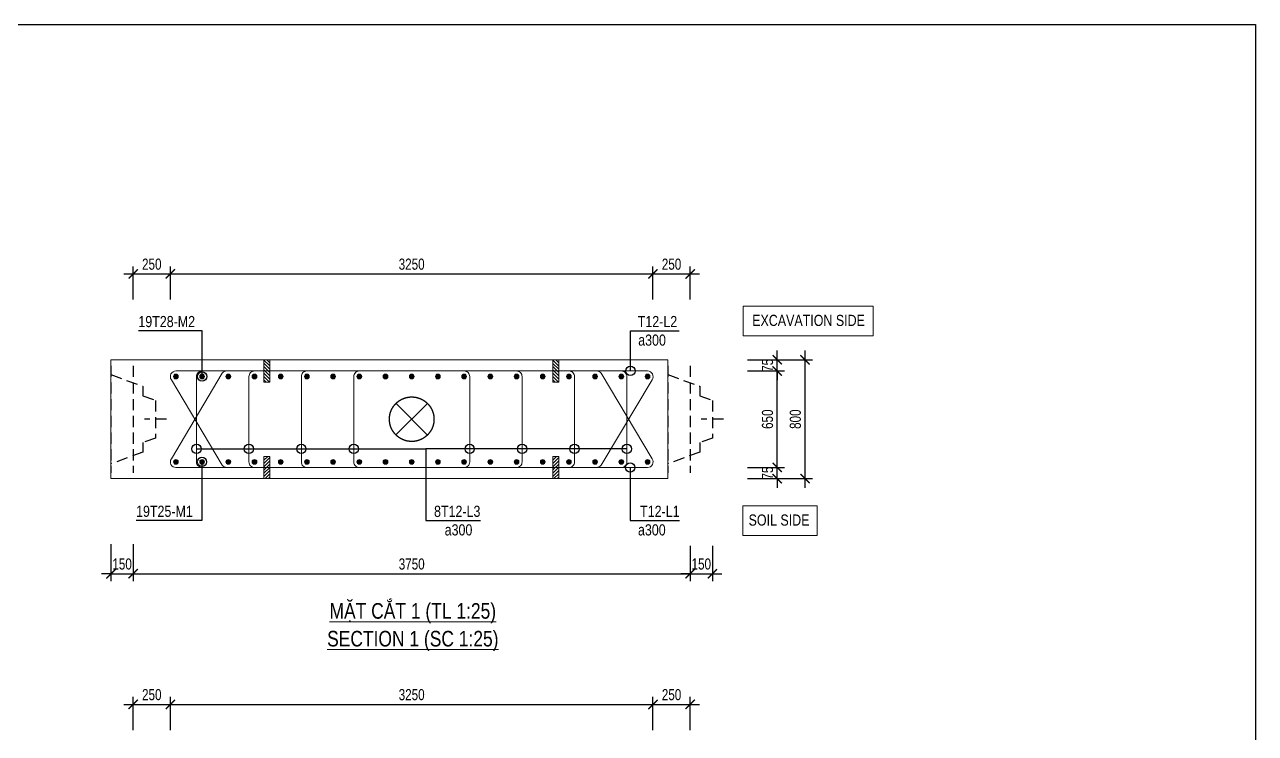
# Model space of a CAD drawing. Header units: millimetres. Extents: x 2746337 to 7547699, y -363432 to 15720.
# Drawn here: x 3114203 to 3147351, y -204352 to -185266 of the extents above; entities that cross this region are included whole.
import ezdxf
from ezdxf.enums import TextEntityAlignment as Align

# ---------------------------------------------------------------- set-up
doc = ezdxf.new("R2010")
doc.units = ezdxf.units.MM
doc.header["$LTSCALE"] = 1200
doc.header["$PDMODE"] = 3
doc.linetypes.add('CENTER', pattern=[2, 1.25, -0.25, 0.25, -0.25])
doc.linetypes.add('HIDDEN', pattern=[0.375, 0.25, -0.125])
for name, color, linetype, lineweight in [('5', 5, 'Continuous', 13), ('BOUND', 3, 'Continuous', 20), ('CWS', 8, 'HIDDEN', 9), ('ENOTE', 2, 'Continuous', 15), ('GRID', 74, 'CENTER', 15), ('K-THUOC', 1, 'Continuous', 18), ('LEADER', 8, 'Continuous', 9), ('MCT', 6, 'Continuous', 20), ('TEXTEN', 3, 'Continuous', 13), ('TEXTMA', 2, 'Continuous', 13), ('TEXTVN', 2, 'Continuous', 20), ('TIE', 4, 'Continuous', 13)]:
    doc.layers.add(name, color=color, linetype=linetype, lineweight=lineweight)
doc.layers.add('CDC.04.HIDDEN', color=8, linetype='HIDDEN')
doc.layers.add('MIE', color=5, linetype='HIDDEN')
doc.styles.add('DB_Arial', font='arial.ttf', dxfattribs={"width": 0.8})
doc.styles.add('SMTEXT', font='arial.ttf', dxfattribs={"width": 0.75})
doc.dimstyles.new('BSV25', dxfattribs={"dimtxt": 300, "dimasz": 250, "dimexe": 200, "dimexo": 0, "dimgap": 108, "dimtad": 1, "dimdec": 0, "dimlfac": 0.25, "dimdsep": 46, "dimtxsty": 'SMTEXT', "dimblk": 'ARCHTICK', "dimcen": 100, "dimdle": 250, "dimclrd": 256, "dimclre": 256, "dimclrt": 2, "dimadec": 0, "dimazin": 0, "dimtfac": 1, "dimtdec": 0, "dimtix": 1, "dimtmove": 2, "dimatfit": 3, "dimfxl": 800, "dimfxlon": 1, "dimtolj": 1, "dimtzin": 0, "dimarcsym": 0})

# ---------------------------------------------------------------- blocks, each defined once
blk = doc.blocks.new('cws800')
at = {"layer": 'CDC.04.HIDDEN'}
for p, q in [((-600, 1440), (-600, -1440)), ((0, 1440), (0, -1440))]:
    blk.add_line(p, q, dxfattribs=at)
for points in [[(0, 1200), (-860, 888), (-860, 627), (-1200, 507), (-1200, -507), (-860, -627), (-860, -888), (0, -1200)], [(-1500, 0), (-900, 0)]]:
    blk.add_lwpolyline(points, dxfattribs=at)
blk = doc.blocks.new('_ArchTick')
at = {"color": 0, "linetype": 'ByBlock', "const_width": 0.15}
blk.add_lwpolyline([(-0.5, -0.5), (0.5, 0.5)], dxfattribs=at)
blk = doc.blocks.new('*D1841')
at = {"layer": 'Defpoints', "color": 0, "transparency": 16777216}
for p in [(3116528, -197492), (3117128, -197332), (3117128, -200054)]:
    blk.add_point(p, dxfattribs=at)
at = {"layer": 'K-THUOC', "lineweight": -2, "transparency": 16777216}
for p, q in [((3116528, -199254), (3116528, -200254)), ((3117128, -199254), (3117128, -200254)), ((3116528, -200054), (3116278, -200054)), ((3116528, -200054), (3117128, -200054)), ((3117128, -200054), (3117378, -200054))]:
    blk.add_line(p, q, dxfattribs=at)
at = {"layer": 'K-THUOC', "lineweight": -2, "transparency": 16777216, "xscale": 250, "yscale": 250, "zscale": 250}
blk.add_blockref('_ArchTick', (3116528, -200054), dxfattribs=at)
at = {"layer": 'K-THUOC', "lineweight": -2, "transparency": 16777216, "xscale": 250, "yscale": 250, "zscale": 250, "rotation": 180}
blk.add_blockref('_ArchTick', (3117128, -200054), dxfattribs=at)
at = {"layer": 'K-THUOC', "color": 2, "transparency": 16777216, "insert": (3116828, -199793), "char_height": 300, "attachment_point": 5, "style": 'SMTEXT'}
blk.add_mtext('\\A1;150', dxfattribs=at)
blk = doc.blocks.new('*D1842')
at = {"layer": 'Defpoints', "color": 0, "transparency": 16777216}
for p in [(3132128, -199304), (3132728, -199304), (3132728, -200054)]:
    blk.add_point(p, dxfattribs=at)
at = {"layer": 'K-THUOC', "lineweight": -2, "transparency": 16777216}
for p, q in [((3132128, -199304), (3132128, -200254)), ((3132728, -199304), (3132728, -200254)), ((3132128, -200054), (3131878, -200054)), ((3132128, -200054), (3132728, -200054)), ((3132728, -200054), (3132978, -200054))]:
    blk.add_line(p, q, dxfattribs=at)
at = {"layer": 'K-THUOC', "lineweight": -2, "transparency": 16777216, "xscale": 250, "yscale": 250, "zscale": 250}
blk.add_blockref('_ArchTick', (3132128, -200054), dxfattribs=at)
at = {"layer": 'K-THUOC', "lineweight": -2, "transparency": 16777216, "xscale": 250, "yscale": 250, "zscale": 250, "rotation": 180}
blk.add_blockref('_ArchTick', (3132728, -200054), dxfattribs=at)
at = {"layer": 'K-THUOC', "color": 2, "transparency": 16777216, "insert": (3132428, -199793), "char_height": 300, "attachment_point": 5, "style": 'SMTEXT'}
blk.add_mtext('\\A1;150', dxfattribs=at)
blk = doc.blocks.new('*D1843')
at = {"layer": 'Defpoints', "color": 0, "transparency": 16777216}
for p in [(3118128, -191980), (3117128, -192671), (3118128, -192671)]:
    blk.add_point(p, dxfattribs=at)
at = {"layer": 'K-THUOC', "lineweight": -2, "transparency": 16777216}
for p, q in [((3117128, -192671), (3117128, -191780)), ((3118128, -192671), (3118128, -191780)), ((3116878, -191980), (3118378, -191980))]:
    blk.add_line(p, q, dxfattribs=at)
at = {"layer": 'K-THUOC', "lineweight": -2, "transparency": 16777216, "xscale": 250, "yscale": 250, "zscale": 250, "rotation": 180}
blk.add_blockref('_ArchTick', (3117128, -191980), dxfattribs=at)
at = {"layer": 'K-THUOC', "lineweight": -2, "transparency": 16777216, "xscale": 250, "yscale": 250, "zscale": 250}
blk.add_blockref('_ArchTick', (3118128, -191980), dxfattribs=at)
at = {"layer": 'K-THUOC', "color": 2, "transparency": 16777216, "insert": (3117628, -191719), "char_height": 300, "attachment_point": 5, "style": 'SMTEXT'}
blk.add_mtext('\\A1;250', dxfattribs=at)
blk = doc.blocks.new('*D1844')
at = {"layer": 'Defpoints', "color": 0, "transparency": 16777216}
for p in [(3131126, -191980), (3118128, -192671), (3131126, -192671)]:
    blk.add_point(p, dxfattribs=at)
at = {"layer": 'K-THUOC', "lineweight": -2, "transparency": 16777216}
for p, q in [((3118128, -192671), (3118128, -191780)), ((3131126, -192671), (3131126, -191780)), ((3117878, -191980), (3131376, -191980))]:
    blk.add_line(p, q, dxfattribs=at)
at = {"layer": 'K-THUOC', "lineweight": -2, "transparency": 16777216, "xscale": 250, "yscale": 250, "zscale": 250, "rotation": 180}
blk.add_blockref('_ArchTick', (3118128, -191980), dxfattribs=at)
at = {"layer": 'K-THUOC', "lineweight": -2, "transparency": 16777216, "xscale": 250, "yscale": 250, "zscale": 250}
blk.add_blockref('_ArchTick', (3131126, -191980), dxfattribs=at)
at = {"layer": 'K-THUOC', "color": 2, "transparency": 16777216, "insert": (3124627, -191719), "char_height": 300, "attachment_point": 5, "style": 'SMTEXT'}
blk.add_mtext('\\A1;3250', dxfattribs=at)
blk = doc.blocks.new('*D1845')
at = {"layer": 'Defpoints', "color": 0, "transparency": 16777216}
for p in [(3117128, -197332), (3132128, -199304), (3132128, -200054)]:
    blk.add_point(p, dxfattribs=at)
at = {"layer": 'K-THUOC', "lineweight": -2, "transparency": 16777216}
for p, q in [((3117128, -199254), (3117128, -200254)), ((3132128, -199304), (3132128, -200254)), ((3116878, -200054), (3132378, -200054))]:
    blk.add_line(p, q, dxfattribs=at)
at = {"layer": 'K-THUOC', "lineweight": -2, "transparency": 16777216, "xscale": 250, "yscale": 250, "zscale": 250, "rotation": 180}
blk.add_blockref('_ArchTick', (3117128, -200054), dxfattribs=at)
at = {"layer": 'K-THUOC', "lineweight": -2, "transparency": 16777216, "xscale": 250, "yscale": 250, "zscale": 250}
blk.add_blockref('_ArchTick', (3132128, -200054), dxfattribs=at)
at = {"layer": 'K-THUOC', "color": 2, "transparency": 16777216, "insert": (3124628, -199793), "char_height": 300, "attachment_point": 5, "style": 'SMTEXT'}
blk.add_mtext('\\A1;3750', dxfattribs=at)
blk = doc.blocks.new('*D1846')
at = {"layer": 'Defpoints', "color": 0, "transparency": 16777216}
for p in [(3132128, -191980), (3131126, -192671), (3132128, -192671)]:
    blk.add_point(p, dxfattribs=at)
at = {"layer": 'K-THUOC', "lineweight": -2, "transparency": 16777216}
for p, q in [((3131126, -192671), (3131126, -191780)), ((3132128, -192671), (3132128, -191780)), ((3130876, -191980), (3132378, -191980))]:
    blk.add_line(p, q, dxfattribs=at)
at = {"layer": 'K-THUOC', "lineweight": -2, "transparency": 16777216, "xscale": 250, "yscale": 250, "zscale": 250, "rotation": 180}
blk.add_blockref('_ArchTick', (3131126, -191980), dxfattribs=at)
at = {"layer": 'K-THUOC', "lineweight": -2, "transparency": 16777216, "xscale": 250, "yscale": 250, "zscale": 250}
blk.add_blockref('_ArchTick', (3132128, -191980), dxfattribs=at)
at = {"layer": 'K-THUOC', "color": 2, "transparency": 16777216, "insert": (3131627, -191719), "char_height": 300, "attachment_point": 5, "style": 'SMTEXT'}
blk.add_mtext('\\A1;250', dxfattribs=at)
blk = doc.blocks.new('mct1')
at = {"lineweight": 9}
h = blk.add_hatch(color=256, dxfattribs=at)
h.dxf.hatch_style = 1
h.paths.add_polyline_path([(-16, 0, 1), (16, 0, 1)])
blk.add_circle((0, 0), 16, dxfattribs=at)
blk = doc.blocks.new('sp')
at = {"layer": '5', "lineweight": 20}
h = blk.add_hatch(dxfattribs=at)
h.set_pattern_fill('ANSI31', color=256, scale=500)
h.set_pattern_definition([(45, (0, 0), (-44.194, 44.194), [])])
h.paths.add_polyline_path([(80, 300), (-80, 300), (-80, -300), (80, -300)])
blk.add_lwpolyline([(-80, -300), (80, -300), (80, 300), (-80, 300)], close=True, dxfattribs=at)
blk = doc.blocks.new('*D1847')
at = {"layer": 'Defpoints', "color": 0, "transparency": 16777216}
for p in [(3133723, -194292), (3135223, -194292), (3133723, -197492)]:
    blk.add_point(p, dxfattribs=at)
at = {"layer": 'K-THUOC', "lineweight": -2, "transparency": 16777216}
for p, q in [((3135223, -197742), (3135223, -194042)), ((3134423, -194292), (3135423, -194292)), ((3134423, -197492), (3135423, -197492))]:
    blk.add_line(p, q, dxfattribs=at)
at = {"layer": 'K-THUOC', "lineweight": -2, "transparency": 16777216, "xscale": 250, "yscale": 250, "zscale": 250}
for p, rotation in [((3135223, -194292), 90), ((3135223, -197492), 270)]:
    blk.add_blockref('_ArchTick', p, dxfattribs=dict(at, rotation=rotation))
at = {"layer": 'K-THUOC', "color": 2, "transparency": 16777216, "insert": (3134962, -195892), "char_height": 300, "attachment_point": 5, "rotation": 90, "style": 'SMTEXT'}
blk.add_mtext('\\A1;800', dxfattribs=at)
blk = doc.blocks.new('*D1848')
at = {"layer": 'Defpoints', "color": 0, "transparency": 16777216}
for p in [(3133723, -197192), (3134473, -197192), (3133365, -197492)]:
    blk.add_point(p, dxfattribs=at)
at = {"layer": 'K-THUOC', "lineweight": -2, "transparency": 16777216}
for p, q in [((3133723, -197192), (3134673, -197192)), ((3134473, -197192), (3134473, -196942)), ((3134473, -197492), (3134473, -197192)), ((3133673, -197492), (3134673, -197492)), ((3134473, -197492), (3134473, -197742))]:
    blk.add_line(p, q, dxfattribs=at)
at = {"layer": 'K-THUOC', "lineweight": -2, "transparency": 16777216, "xscale": 250, "yscale": 250, "zscale": 250}
for p, rotation in [((3134473, -197192), 270), ((3134473, -197492), 90)]:
    blk.add_blockref('_ArchTick', p, dxfattribs=dict(at, rotation=rotation))
at = {"layer": 'K-THUOC', "color": 2, "transparency": 16777216, "insert": (3134212, -197342), "char_height": 300, "attachment_point": 5, "rotation": 90, "style": 'SMTEXT'}
blk.add_mtext('\\A1;75', dxfattribs=at)
blk = doc.blocks.new('*D1849')
at = {"layer": 'Defpoints', "color": 0, "transparency": 16777216}
for p in [(3133365, -194592), (3134473, -194592), (3133365, -197192)]:
    blk.add_point(p, dxfattribs=at)
at = {"layer": 'K-THUOC', "lineweight": -2, "transparency": 16777216}
for p, q in [((3134473, -197442), (3134473, -194342)), ((3133673, -194592), (3134673, -194592)), ((3133673, -197192), (3134673, -197192))]:
    blk.add_line(p, q, dxfattribs=at)
at = {"layer": 'K-THUOC', "lineweight": -2, "transparency": 16777216, "xscale": 250, "yscale": 250, "zscale": 250}
for p, rotation in [((3134473, -194592), 90), ((3134473, -197192), 270)]:
    blk.add_blockref('_ArchTick', p, dxfattribs=dict(at, rotation=rotation))
at = {"layer": 'K-THUOC', "color": 2, "transparency": 16777216, "insert": (3134212, -195892), "char_height": 300, "attachment_point": 5, "rotation": 90, "style": 'SMTEXT'}
blk.add_mtext('\\A1;650', dxfattribs=at)
blk = doc.blocks.new('*D1850')
at = {"layer": 'Defpoints', "color": 0, "transparency": 16777216}
for p in [(3133365, -194292), (3134473, -194292), (3133365, -194592)]:
    blk.add_point(p, dxfattribs=at)
at = {"layer": 'K-THUOC', "lineweight": -2, "transparency": 16777216}
for p, q in [((3134473, -194292), (3134473, -194042)), ((3133673, -194292), (3134673, -194292)), ((3134473, -194592), (3134473, -194292)), ((3133673, -194592), (3134673, -194592)), ((3134473, -194592), (3134473, -194842))]:
    blk.add_line(p, q, dxfattribs=at)
at = {"layer": 'K-THUOC', "lineweight": -2, "transparency": 16777216, "xscale": 250, "yscale": 250, "zscale": 250}
for p, rotation in [((3134473, -194292), 270), ((3134473, -194592), 90)]:
    blk.add_blockref('_ArchTick', p, dxfattribs=dict(at, rotation=rotation))
at = {"layer": 'K-THUOC', "color": 2, "transparency": 16777216, "insert": (3134212, -194442), "char_height": 300, "attachment_point": 5, "rotation": 90, "style": 'SMTEXT'}
blk.add_mtext('\\A1;75', dxfattribs=at)
blk = doc.blocks.new('tremie')
at = {"layer": 'MIE', "color": 74, "ltscale": 1000}
for p, q in [((424, -424), (-424, 424)), ((424, 424), (-424, -424))]:
    blk.add_line(p, q, dxfattribs=at)
at = {"layer": 'MIE', "ltscale": 500}
blk.add_circle((0, 0), 600, dxfattribs=at)
blk = doc.blocks.new('*D1854')
at = {"layer": 'Defpoints', "color": 0, "transparency": 16777216}
for p in [(3118128, -203572), (3117128, -204263), (3118128, -204263)]:
    blk.add_point(p, dxfattribs=at)
at = {"layer": 'K-THUOC', "lineweight": -2, "transparency": 16777216}
for p, q in [((3117128, -204263), (3117128, -203372)), ((3118128, -204263), (3118128, -203372)), ((3116878, -203572), (3118378, -203572))]:
    blk.add_line(p, q, dxfattribs=at)
at = {"layer": 'K-THUOC', "lineweight": -2, "transparency": 16777216, "xscale": 250, "yscale": 250, "zscale": 250, "rotation": 180}
blk.add_blockref('_ArchTick', (3117128, -203572), dxfattribs=at)
at = {"layer": 'K-THUOC', "lineweight": -2, "transparency": 16777216, "xscale": 250, "yscale": 250, "zscale": 250}
blk.add_blockref('_ArchTick', (3118128, -203572), dxfattribs=at)
at = {"layer": 'K-THUOC', "color": 2, "transparency": 16777216, "insert": (3117628, -203311), "char_height": 300, "attachment_point": 5, "style": 'SMTEXT'}
blk.add_mtext('\\A1;250', dxfattribs=at)
blk = doc.blocks.new('*D1855')
at = {"layer": 'Defpoints', "color": 0, "transparency": 16777216}
for p in [(3131126, -203572), (3118128, -204263), (3131126, -204263)]:
    blk.add_point(p, dxfattribs=at)
at = {"layer": 'K-THUOC', "lineweight": -2, "transparency": 16777216}
for p, q in [((3118128, -204263), (3118128, -203372)), ((3131126, -204263), (3131126, -203372)), ((3117878, -203572), (3131376, -203572))]:
    blk.add_line(p, q, dxfattribs=at)
at = {"layer": 'K-THUOC', "lineweight": -2, "transparency": 16777216, "xscale": 250, "yscale": 250, "zscale": 250, "rotation": 180}
blk.add_blockref('_ArchTick', (3118128, -203572), dxfattribs=at)
at = {"layer": 'K-THUOC', "lineweight": -2, "transparency": 16777216, "xscale": 250, "yscale": 250, "zscale": 250}
blk.add_blockref('_ArchTick', (3131126, -203572), dxfattribs=at)
at = {"layer": 'K-THUOC', "color": 2, "transparency": 16777216, "insert": (3124627, -203311), "char_height": 300, "attachment_point": 5, "style": 'SMTEXT'}
blk.add_mtext('\\A1;3250', dxfattribs=at)
blk = doc.blocks.new('*D1857')
at = {"layer": 'Defpoints', "color": 0, "transparency": 16777216}
for p in [(3132128, -203572), (3131126, -204263), (3132128, -204263)]:
    blk.add_point(p, dxfattribs=at)
at = {"layer": 'K-THUOC', "lineweight": -2, "transparency": 16777216}
for p, q in [((3131126, -204263), (3131126, -203372)), ((3132128, -204263), (3132128, -203372)), ((3130876, -203572), (3132378, -203572))]:
    blk.add_line(p, q, dxfattribs=at)
at = {"layer": 'K-THUOC', "lineweight": -2, "transparency": 16777216, "xscale": 250, "yscale": 250, "zscale": 250, "rotation": 180}
blk.add_blockref('_ArchTick', (3131126, -203572), dxfattribs=at)
at = {"layer": 'K-THUOC', "lineweight": -2, "transparency": 16777216, "xscale": 250, "yscale": 250, "zscale": 250}
blk.add_blockref('_ArchTick', (3132128, -203572), dxfattribs=at)
at = {"layer": 'K-THUOC', "color": 2, "transparency": 16777216, "insert": (3131627, -203311), "char_height": 300, "attachment_point": 5, "style": 'SMTEXT'}
blk.add_mtext('\\A1;250', dxfattribs=at)

msp = doc.modelspace()

# ---------------------------------------------------------------- linework, layer by layer
msp.add_lwpolyline([(3053834.1, -185266.4), (3147351.4, -185266.4), (3147351.4, -262418.8), (3053834.1, -262418.8)], close=True)
at = {"layer": 'BOUND'}
msp.add_lwpolyline([(3116527.6, -197492.1), (3131527.6, -197492.1), (3131527.6, -194292.1), (3116527.6, -194292.1)], close=True, dxfattribs=at)
at = {"layer": 'ENOTE'}
for points in [[(3133559.7, -192849.5), (3137059.7, -192849.5), (3137059.7, -193649.5), (3133559.7, -193649.5)], [(3133549, -198226.1), (3135549, -198226.1), (3135549, -199026.1), (3133549, -199026.1)]]:
    msp.add_lwpolyline(points, close=True, dxfattribs=at)
at = {"layer": 'TIE', "lineweight": 20}
for points in [[(3119649.4, -194592.1, 0.244599), (3119526.6, -194656), (3118154.8, -196956, 0.6069433), (3118277.6, -197192.1), (3130980.2, -197192.1, 0.6069433), (3131103, -196956), (3129731.3, -194656, 0.244599), (3129608.4, -194592.1)], [(3129608.4, -197192.1, 0.244599), (3129731.3, -197128.1), (3131103, -194828.1, 0.6069433), (3130980.2, -194592.1), (3118277.6, -194592.1, 0.6069433), (3118154.8, -194828.1), (3119526.6, -197128.1, 0.244599), (3119649.4, -197192.1)]]:
    msp.add_lwpolyline(points, format="xyb", dxfattribs=at)
at = {"layer": 'TIE'}
for points in [[(3119433.3, -197192.1), (3118983.3, -197192.1, -0.4142136), (3118833.3, -197042.1), (3118833.3, -194742.1, -0.4142136), (3118983.3, -194592.1), (3119433.3, -194592.1)], [(3120844.7, -197192.1), (3120394.7, -197192.1, -0.4142136), (3120244.7, -197042.1), (3120244.7, -194742.1, -0.4142136), (3120394.7, -194592.1), (3120844.7, -194592.1)], [(3122256.1, -197192.1), (3121806.1, -197192.1, -0.4142136), (3121656.1, -197042.1), (3121656.1, -194742.1, -0.4142136), (3121806.1, -194592.1), (3122256.1, -194592.1)], [(3123667.5, -197192.1), (3123217.5, -197192.1, -0.4142136), (3123067.5, -197042.1), (3123067.5, -194742.1, -0.4142136), (3123217.5, -194592.1), (3123667.5, -194592.1)], [(3125590.3, -197192.1), (3126040.3, -197192.1, 0.4142136), (3126190.3, -197042.1), (3126190.3, -194742.1, 0.4142136), (3126040.3, -194592.1), (3125590.3, -194592.1)], [(3127001.7, -197192.1), (3127451.7, -197192.1, 0.4142136), (3127601.7, -197042.1), (3127601.7, -194742.1, 0.4142136), (3127451.7, -194592.1), (3127001.7, -194592.1)], [(3128413.1, -197192.1), (3128863.1, -197192.1, 0.4142136), (3129013.1, -197042.1), (3129013.1, -194742.1, 0.4142136), (3128863.1, -194592.1), (3128413.1, -194592.1)], [(3129824.5, -197192.1), (3130274.5, -197192.1, 0.4142136), (3130424.5, -197042.1), (3130424.5, -194742.1, 0.4142136), (3130274.5, -194592.1), (3129824.5, -194592.1)]]:
    msp.add_lwpolyline(points, format="xyb", dxfattribs=at)

# ---------------------------------------------------------------- block references
at = {"layer": 'CWS', "xscale": -1}
for p in [(3116527.6, -195892.1), (3131527.6, -195892.1)]:
    msp.add_blockref('cws800', p, dxfattribs=at)
at = {"layer": 'ENOTE', "xscale": -1}
for p in [(3120728.5, -194592.1), (3128507.9, -194592.1)]:
    msp.add_blockref('sp', p, dxfattribs=at)
at = {"layer": 'ENOTE', "rotation": 180}
for p in [(3120728.5, -197192.1), (3128507.9, -197192.1)]:
    msp.add_blockref('sp', p, dxfattribs=at)
at = {"layer": 'GRID', "rotation": 269.672406155841}
msp.add_blockref('tremie', (3124628.9, -195892.1), dxfattribs=at)
at = {"layer": 'MCT', "xscale": -4, "yscale": 4, "zscale": 4, "rotation": 180}
for p in [(3118277.6, -194742.1), (3118983.3, -194742.1), (3119689, -194742.1), (3120394.7, -194742.1), (3121100.4, -194742.1), (3121806.1, -194742.1), (3122511.8, -194742.1), (3123217.5, -194742.1), (3123923.2, -194742.1), (3124628.9, -194742.1), (3125334.6, -194742.1), (3126040.3, -194742.1), (3126746, -194742.1), (3127451.7, -194742.1), (3128157.4, -194742.1), (3128863.1, -194742.1), (3129568.8, -194742.1), (3130274.5, -194742.1), (3130980.2, -194742.1)]:
    msp.add_blockref('mct1', p, dxfattribs=at)
at = {"layer": 'MCT', "xscale": 4, "yscale": 4, "zscale": 4}
for p in [(3118277.6, -197042.1), (3118983.3, -197042.1), (3119689, -197042.1), (3120394.7, -197042.1), (3121100.4, -197042.1), (3121806.1, -197042.1), (3122511.8, -197042.1), (3123217.5, -197042.1), (3123923.2, -197042.1), (3124628.9, -197042.1), (3125334.6, -197042.1), (3126040.3, -197042.1), (3126746, -197042.1), (3127451.7, -197042.1), (3128157.4, -197042.1), (3128863.1, -197042.1), (3129568.8, -197042.1), (3130274.5, -197042.1), (3130980.2, -197042.1)]:
    msp.add_blockref('mct1', p, dxfattribs=at)

# ---------------------------------------------------------------- texts
at = {"layer": 'TEXTEN', "style": 'DB_Arial', "width": 0.8}
for s, p in [('T12-L2', (3131778.6, -193412.1)), ('8T12-L3', (3126478.8, -198522.1)), ('T12-L1', (3131842.7, -198522.1)), ('a300', (3126262.1, -199022.1))]:
    msp.add_text(s, height=300, dxfattribs=at).set_placement(p, align=Align.RIGHT)
for p in [(3130728.9, -193912.1), (3130722.7, -199022.1)]:
    msp.add_text('a300', height=300, dxfattribs=at).set_placement(p)
at = {"layer": 'TEXTMA', "style": 'DB_Arial', "width": 0.8}
for s, p in [('19T28-M2', (3117266.4, -193412.1)), ('19T25-M1', (3117204.9, -198522.1))]:
    msp.add_text(s, height=300, dxfattribs=at).set_placement(p)
at = {"layer": 'TEXTVN', "style": 'DB_Arial', "width": 0.8}
msp.add_text('EXCAVATION SIDE', height=300, dxfattribs=at).set_placement((3133798.9, -193381.2))
msp.add_text('SOIL SIDE', height=300, dxfattribs=at).set_placement((3135341.2, -198757.8), align=Align.RIGHT)
for s, p in [('%%UMẶT CẮT 1 (TL 1:25)', (3124658.2, -201053.9)), ('%%USECTION 1 (SC 1:25)', (3124658.2, -201853.9))]:
    msp.add_text(s, height=420, rotation=360, dxfattribs=at).set_placement(p, align=Align.MIDDLE)

# ---------------------------------------------------------------- dimensions: what is measured, and where the dimension line sits
at = {"layer": 'K-THUOC'}
for base, p1, p2, picture, middle in [((3118127.6, -191980.3), (3117127.6, -192671.4), (3118127.6, -192671.4), '*D1843', (3117627.6, -191719.2)), ((3131126.2, -191980.3), (3118127.6, -192671.4), (3131126.2, -192671.4), '*D1844', (3124626.9, -191719.1)), ((3132127.6, -191980.3), (3131126.2, -192671.4), (3132127.6, -192671.4), '*D1846', (3131626.9, -191719.2)), ((3117127.6, -200053.9), (3116527.6, -197492.1), (3117127.6, -197332.3), '*D1841', (3116827.6, -199792.7)), ((3132127.6, -200053.9), (3117127.6, -197332.3), (3132127.6, -199303.9), '*D1845', (3124627.6, -199792.6)), ((3132727.6, -200053.9), (3132127.6, -199303.9), (3132727.6, -199303.9), '*D1842', (3132427.6, -199792.7)), ((3118127.6, -203572.3), (3117127.6, -204263.3), (3118127.6, -204263.3), '*D1854', (3117627.6, -203311.1)), ((3131126.2, -203572.3), (3118127.6, -204263.3), (3131126.2, -204263.3), '*D1855', (3124626.9, -203311)), ((3132127.6, -203572.3), (3131126.2, -204263.3), (3132127.6, -204263.3), '*D1857', (3131626.9, -203311.1))]:
    dim = msp.add_linear_dim(base=base, p1=p1, p2=p2, dimstyle='BSV25', dxfattribs=at)
    dim.commit()
    dim.dimension.update_dxf_attribs({"geometry": picture, "text_midpoint": middle})
for base, p1, p2, picture, middle in [((3134472.9, -194292.1), (3133364.9, -194592.1), (3133364.9, -194292.1), '*D1850', (3134212.4, -194442.1)), ((3135222.9, -194292.1), (3133722.9, -197492.1), (3133722.9, -194292.1), '*D1847', (3134961.8, -195892.1)), ((3134472.9, -194592.1), (3133364.9, -197192.1), (3133364.9, -194592.1), '*D1849', (3134211.8, -195892.1)), ((3134472.9, -197192.1), (3133364.9, -197492.1), (3133722.9, -197192.1), '*D1848', (3134212.4, -197342.1))]:
    dim = msp.add_linear_dim(base=base, p1=p1, p2=p2, angle=90, dimstyle='BSV25', dxfattribs=at)
    dim.commit()
    dim.dimension.update_dxf_attribs({"geometry": picture, "text_midpoint": middle})

# ---------------------------------------------------------------- leaders
at = {"layer": 'LEADER'}
for points in [[(3118983.3, -194742.1), (3118983.3, -193512.1), (3117266.4, -193512.1)], [(3130518.9, -194592.1), (3130518.9, -193512.1), (3131828.3, -193512.1)], [(3118833.3, -196692.1), (3125010.5, -196692.1), (3125010.5, -198622.1), (3126479.1, -198622.1)], [(3120244.7, -196692.1), (3125010.5, -196692.1), (3125010.5, -198622.1)], [(3121656.1, -196692.1), (3125010.5, -196692.1), (3125010.5, -198622.1)], [(3123067.5, -196692.1), (3125010.5, -196692.1), (3125010.5, -198622.1), (3126479.1, -198622.1)], [(3129013.1, -196692.1), (3125010.5, -196692.1), (3125010.5, -198622.1), (3126479.1, -198622.1)], [(3130424.5, -196692.1), (3125010.5, -196692.1), (3125010.5, -198622.1), (3126479.1, -198622.1)], [(3127601.7, -196692.1), (3125010.5, -196692.1), (3125010.5, -198622.1)], [(3126190.3, -196692.1), (3125010.5, -196692.1), (3125010.5, -198622.1)], [(3118979.4, -197042.1), (3118979.4, -198622.1), (3117204.9, -198622.1)], [(3130512.7, -197192.1), (3130512.7, -198622.1), (3131842.7, -198622.1)]]:
    msp.add_leader(points, dimstyle='BSV25', override={"dimldrblk": 'Origin'}, dxfattribs=at)

doc.saveas('drawing.dxf')
